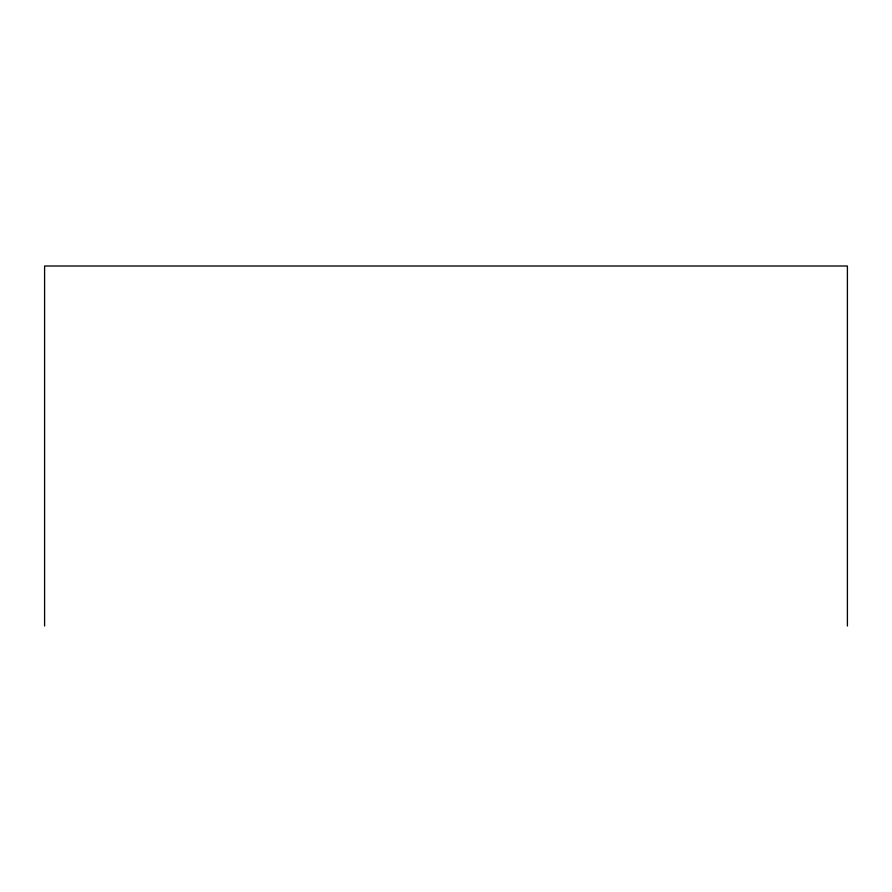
<?xml version="1.0" encoding="UTF-8"?>
<svg xmlns="http://www.w3.org/2000/svg" width="892" height="892" viewBox="0 0 892 892"><rect width="100%" height="100%" fill="white"/><g stroke="black" fill="none" stroke-linecap="round" stroke-linejoin="round"><path stroke-width="1.34" d="M847.4 625.994L847.4 266.006L44.6 266.006L44.6 625.994"/></g></svg>
